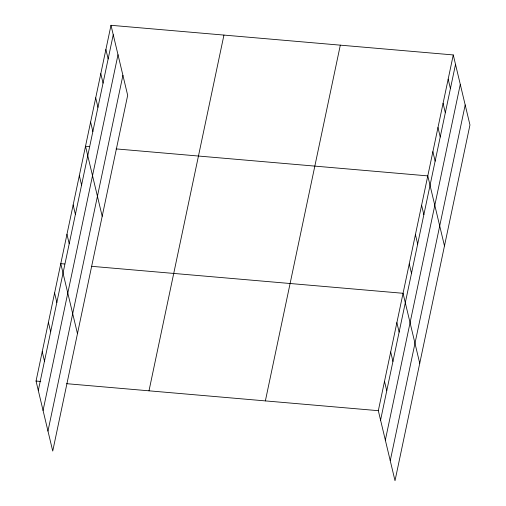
<?xml version="1.0" encoding="UTF-8"?>
<svg xmlns="http://www.w3.org/2000/svg" width="506" height="506" viewBox="0 0 506 506"><rect width="100%" height="100%" fill="white"/><g stroke="black" fill="none" stroke-linecap="round" stroke-linejoin="round"><path stroke-width="0.76" d="M110.991 25.3L127.676 95.318L52.732 451.061L36.046 381.043L110.991 25.3L453.268 54.939L469.954 124.957L395.009 480.7L378.324 410.682L453.268 54.939M38.298 390.48L113.243 34.743M43.061 410.474L118.006 54.73M47.969 431.068L122.914 75.331M148.998 390.822L223.943 35.078M265.372 400.897L340.317 45.16M380.575 420.125L455.52 64.382M385.338 440.112L460.283 84.376M390.246 460.707L465.191 104.97M89.435 146.595L85.514 146.253L102.193 216.271M116.102 148.903L427.791 175.892L444.47 245.91M64.705 263.987L60.783 263.645L77.462 333.663M91.371 266.295L403.054 293.29L419.74 363.308M36.046 381.043L40.758 381.448M66.64 383.687L378.324 410.682M448.177 79.132L450.422 88.575M443.079 103.319L445.324 112.762M437.981 127.512L440.233 136.955M432.883 151.705L435.135 161.142M421.606 205.24L423.857 214.683M415.426 234.588L417.671 244.031M409.24 263.936L411.492 273.379M396.875 322.638L399.126 332.075M390.689 351.986L392.941 361.429M384.509 381.334L386.755 390.777M105.899 49.493L108.145 58.93M100.802 73.68L103.053 83.123M95.704 97.873L97.955 107.31M90.612 122.06L92.857 131.503M79.328 175.601L81.58 185.044M73.149 204.949L75.394 214.392M66.963 234.297L69.214 243.74M54.597 292.993L56.849 302.436M48.418 322.341L50.663 331.784M42.232 351.689L44.484 361.132"/></g></svg>
